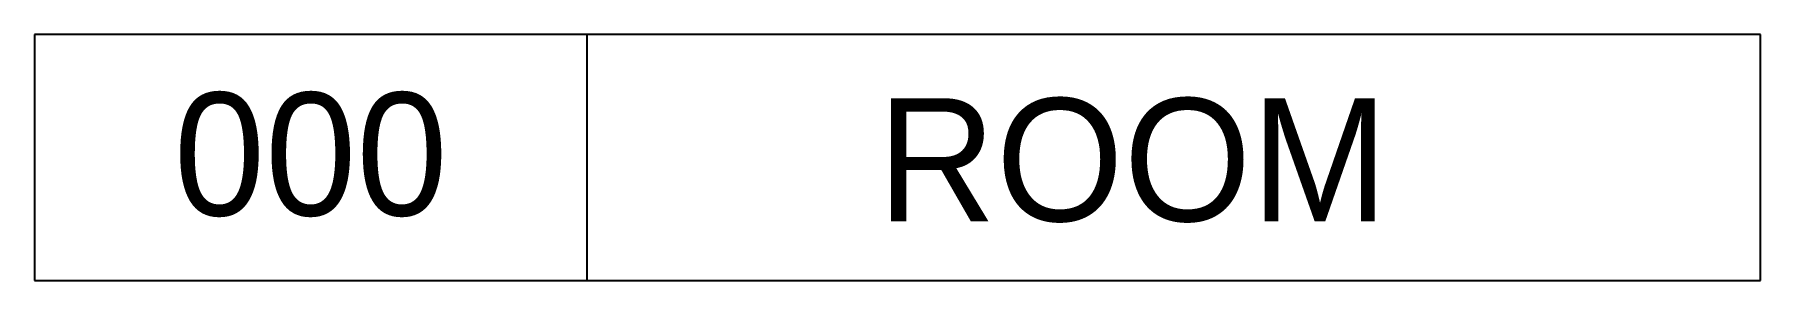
# Model space of a CAD drawing. Header units: inches. Extents: x 0 to 14.1, y 0 to 2.
import ezdxf
from ezdxf.enums import TextEntityAlignment as Align

# ---------------------------------------------------------------- set-up
doc = ezdxf.new("R2010")
doc.units = ezdxf.units.IN
doc.header["$MEASUREMENT"] = 0
doc.layers.add('A-Area-Iden', color=3, linetype='Continuous')

# ---------------------------------------------------------------- blocks, each defined once
blk = doc.blocks.new('Room Tag')
at = {"layer": 'A-Area-Iden', "color": 0, "linetype": 'ByBlock', "lineweight": -2}
for p, q in [((14.059, 2), (0, 2)), ((0, 2), (0, 0)), ((4.5, 2), (4.5, 0)), ((14.059, 0), (14.059, 2)), ((0, 0), (14.059, 0))]:
    blk.add_line(p, q, dxfattribs=at)
at = {"color": 0, "linetype": 'ByBlock', "lineweight": -2, "flags": 4}
blk.add_attdef('RM#', text='', height=1, dxfattribs=at).set_placement((2.25, 0.528), align=Align.CENTER)
at = {"layer": 'A-Area-Iden', "color": 0, "linetype": 'ByBlock', "lineweight": -2, "flags": 4}
blk.add_attdef('RMNAME', text='', height=1, dxfattribs=at).set_placement((8.946, 0.482), align=Align.CENTER)

msp = doc.modelspace()

# ---------------------------------------------------------------- block references
ref = msp.add_blockref('Room Tag', (0, 0))
ref.add_attrib('RM#', '000', dxfattribs={"color": 0, "linetype": 'ByBlock', "lineweight": -2, "height": 1}).set_placement((2.25, 0.528), align=Align.CENTER)
ref.add_attrib('RMNAME', 'ROOM', dxfattribs={"layer": 'A-Area-Iden', "color": 0, "linetype": 'ByBlock', "lineweight": -2, "height": 1}).set_placement((8.946, 0.482), align=Align.CENTER)

doc.saveas('drawing.dxf')
